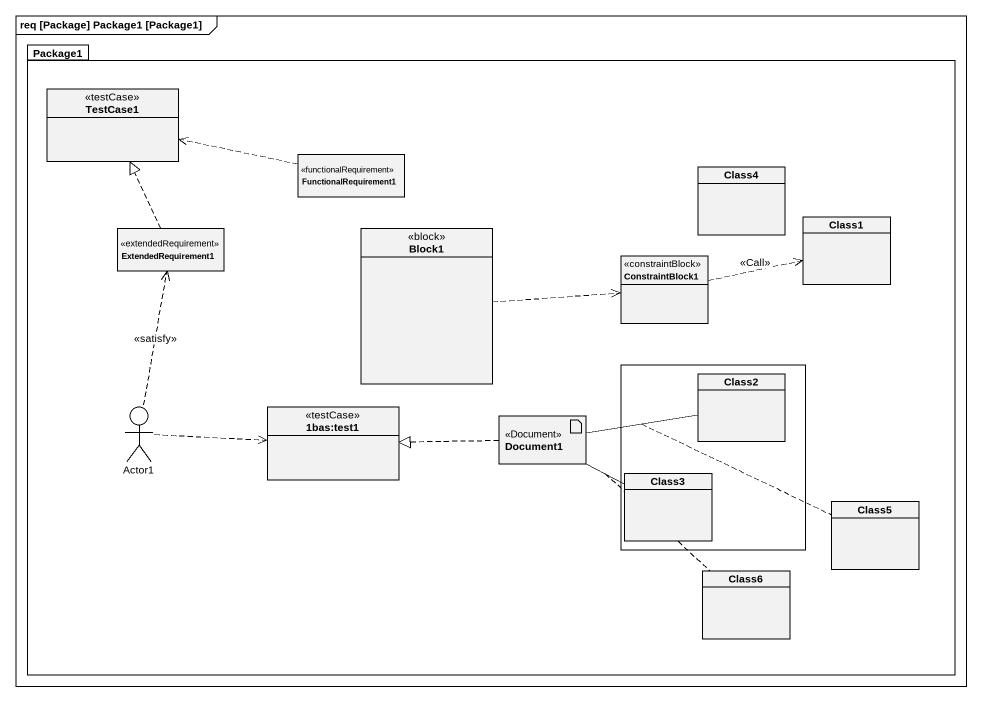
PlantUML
@startuml
mainframe req [Package] Package1 [Package1]
allowmixing
hide circle
hide empty members
package Package1 {
  class TestCase1 <<testCase>>
  class FunctionalRequirement1 <<functionalRequirement>>
  class Class4
  class ExtendedRequirement1 <<extendedRequirement>>
  class Block1 <<block>>
  class Class1
  class ConstraintBlock1 <<constraintBlock>>
  actor Actor1
  class "1bas:test1" as c1bas_test1 <<testCase>>
  rectangle " " as rectangle1 {
    class Class2
    class Class3
  }
  artifact Document1 <<Document>>
  class Class5
  class Class6
}
FunctionalRequirement1 .left.> TestCase1
ExtendedRequirement1 .up.|> TestCase1
Block1 .right.> ConstraintBlock1
ConstraintBlock1 .right.> Class1 : <<Call>>
Actor1 .up.> ExtendedRequirement1 : <<satisfy>>
Actor1 .right.> c1bas_test1
Document1 .left.|> c1bas_test1
Document1 -right- Class2
Document1 -right- Class3
@enduml
